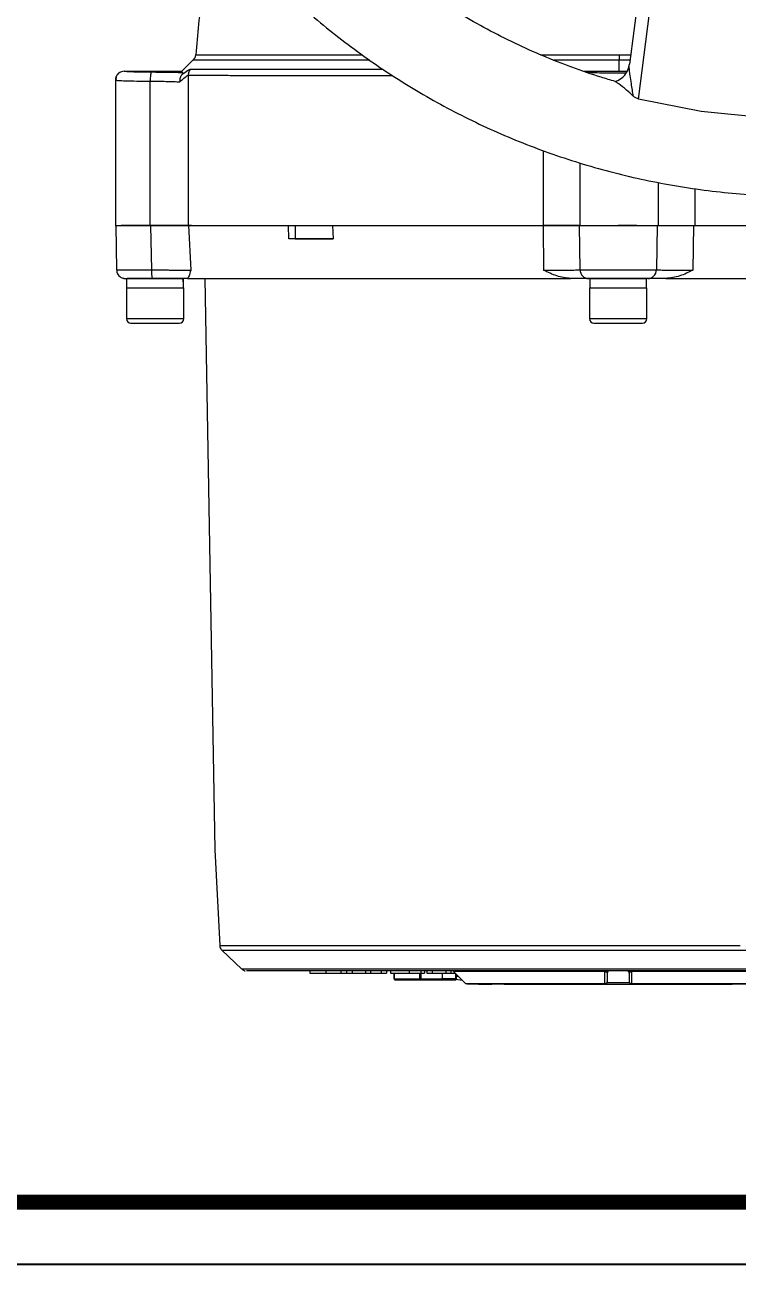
# Model space of a CAD drawing. Header units: millimetres. Extents: x 2126 to 3741, y 477 to 1658.
# Drawn here: x 2356.6 to 2518.3, y 476.8 to 757.9 of the extents above; entities that cross this region are included whole.
import ezdxf

# ---------------------------------------------------------------- set-up
doc = ezdxf.new("R2010")
doc.units = ezdxf.units.MM
doc.layers.add('粗实线', color=7, linetype='Continuous', lineweight=40)

# ---------------------------------------------------------------- blocks, each defined once
blk = doc.blocks.new('图框2')
blk.add_line((22181, 6629.57), (23795.37, 6629.57))
at = {"const_width": 3.38}
blk.add_lwpolyline([(23781.31, 7796.75), (22251.31, 7796.75), (22251.31, 6643.63), (23781.31, 6643.63)], close=True, dxfattribs=at)

msp = doc.modelspace()

# ---------------------------------------------------------------- linework, layer by layer
at = {"color": 7, "linetype": 'Continuous', "lineweight": 25}
for p, q in [((2496.922, 774.479), (2493.622, 748.895)), ((2495.662, 741.026), (2500.064, 774.858)), ((2491.302, 751.057), (2493.901, 751.057)), ((2394.696, 749.842), (2392.181, 747.329)), ((2491.308, 747.328), (2491.303, 749.833)), ((2493.743, 749.833), (2491.303, 749.833)), ((2377.097, 745.33), (2377.097, 712.329)), ((2377.097, 745.328), (2377.28, 745.289)), ((2377.278, 746.161), (2377.232, 745.258)), ((2379.097, 747.329), (2392.181, 747.329)), ((2385, 712.329), (2385, 745.085)), ((2393.626, 746.409), (2393.626, 712.329)), ((2483.199, 747.329), (2491.308, 747.329)), ((2491.308, 747.329), (2493.107, 747.329)), ((2491.308, 747.328), (2493.107, 747.329)), ((2509.915, 738.199), (2495.662, 741.026)), ((2509.917, 738.198), (2509.915, 738.199)), ((2524.371, 736.737), (2509.917, 738.198)), ((2474.182, 712.329), (2474.182, 729.308)), ((2482.393, 726.54), (2482.393, 712.329)), ((2500.254, 712.329), (2500.254, 722.092)), ((2508.429, 720.728), (2508.429, 712.329)), ((2377.206, 712.329), (2377.382, 702.294)), ((2385.026, 712.329), (2385.276, 702.294)), ((2394.377, 712.329), (2393.677, 712.329)), ((2393.677, 712.329), (2394.194, 702.225)), ((2416.459, 709.329), (2416.348, 712.329)), ((2417.883, 712.329), (2417.883, 709.329)), ((2426.343, 712.329), (2426.454, 709.329)), ((2474.069, 712.329), (2474.188, 702.224)), ((2482.271, 712.329), (2482.42, 702.294)), ((2486.847, 712.329), (2487.096, 712.329)), ((2499.923, 712.329), (2499.773, 702.294)), ((2508.125, 712.329), (2508.006, 702.224)), ((2417.883, 709.329), (2416.459, 709.329)), ((2379.656, 700.329), (2379.656, 698.229)), ((2392.421, 700.329), (2390.264, 700.329)), ((2390.436, 700.329), (2392.536, 700.329)), ((2397.356, 700.329), (2399.617, 570.803)), ((2484.656, 700.329), (2484.656, 698.229)), ((2497.536, 698.229), (2497.536, 700.329)), ((2379.596, 698.229), (2379.596, 691.229)), ((2392.596, 691.229), (2392.596, 698.229)), ((2484.596, 698.229), (2484.596, 691.229)), ((2497.596, 698.229), (2497.536, 698.229)), ((2497.596, 691.229), (2497.596, 698.229)), ((2399.617, 570.803), (2400.756, 549.075)), ((2401.221, 548.065), (2405.778, 543.741)), ((2421.217, 543.329), (2421.217, 542.829)), ((2421.217, 542.829), (2424.83, 542.829)), ((2424.83, 543.329), (2424.83, 542.829)), ((2428.238, 543.329), (2428.238, 542.829)), ((2429.483, 543.329), (2429.483, 542.829)), ((2430.761, 543.329), (2430.761, 542.829)), ((2430.761, 542.829), (2433.78, 542.829)), ((2433.78, 543.329), (2433.78, 542.829)), ((2433.78, 542.829), (2434.925, 542.829)), ((2434.925, 543.329), (2434.925, 542.829)), ((2434.925, 542.829), (2437.386, 542.829)), ((2437.386, 543.329), (2437.386, 542.829)), ((2438.528, 543.329), (2438.528, 542.829)), ((2439.489, 543.329), (2439.489, 542.829)), ((2440.246, 542.829), (2440.246, 541.529)), ((2440.28, 542.829), (2440.28, 541.529)), ((2443.673, 543.329), (2443.673, 542.829)), ((2443.673, 542.829), (2446.349, 542.829)), ((2444.233, 542.829), (2447.195, 542.829)), ((2446.062, 542.829), (2446.062, 541.529)), ((2446.315, 542.829), (2446.315, 541.529)), ((2446.349, 543.329), (2446.349, 542.829)), ((2447.195, 543.329), (2447.195, 542.829)), ((2447.721, 543.329), (2447.721, 542.829)), ((2449.009, 542.829), (2449.009, 543.329)), ((2449.009, 542.829), (2452.028, 542.829)), ((2451.248, 541.529), (2451.248, 542.829)), ((2452.028, 543.329), (2452.028, 542.829)), ((2452.028, 542.829), (2453.172, 542.829)), ((2453.172, 543.329), (2453.172, 542.829)), ((2453.172, 542.829), (2454.097, 542.829)), ((2453.743, 543.183), (2456.45, 540.476)), ((2454.172, 542.754), (2454.172, 541.529)), ((2454.426, 541.529), (2454.426, 542.5)), ((2454.429, 541.529), (2454.429, 542.497)), ((2488.066, 540.475), (2488.068, 543.182)), ((2488.567, 542.95), (2488.597, 542.829)), ((2488.597, 542.829), (2488.597, 540.829)), ((2493.597, 542.829), (2493.597, 540.829)), ((2494.125, 543.182), (2494.128, 540.475)), ((2440.446, 541.329), (2443.035, 541.329)), ((2443.035, 541.329), (2446.174, 541.329)), ((2446.174, 541.329), (2451.106, 541.329)), ((2446.315, 541.529), (2451.248, 541.529)), ((2454.289, 541.445), (2455.699, 541.227)), ((2454.426, 541.529), (2454.429, 541.529)), ((2454.429, 542.133), (2454.793, 542.133)), ((2454.429, 542.129), (2454.796, 542.129)), ((2462.252, 540.329), (2462.427, 540.353)), ((2462.398, 540.346), (2462.422, 540.353)), ((2462.434, 540.356), (2462.497, 540.375)), ((2462.537, 540.393), (2462.465, 540.369)), ((2465.248, 540.346), (2465.251, 540.336)), ((2487.135, 540.475), (2488.066, 540.475)), ((2494.128, 540.475), (2494.611, 540.475))]:
    msp.add_line(p, q, dxfattribs=at)
at = {"color": 7, "linetype": 'Continuous', "lineweight": 25, "flags": 128}
for points in [[(2377.382, 702.294), (2377.575, 702.294), (2378.146, 702.294), (2379.069, 702.294), (2380.304, 702.294), (2381.796, 702.294), (2383.478, 702.294), (2385.276, 702.294)], [(2379.656, 700.329), (2379.719, 700.329), (2380.102, 700.329), (2380.812, 700.329), (2381.811, 700.329), (2383.045, 700.329), (2384.446, 700.329), (2385.936, 700.329), (2387.436, 700.329), (2388.862, 700.329), (2390.137, 700.329), (2391.191, 700.329), (2391.967, 700.329), (2392.421, 700.329)], [(2390.264, 700.329), (2389.753, 700.329), (2388.946, 700.329), (2387.908, 700.329), (2386.723, 700.329), (2385.487, 700.329), (2385.464, 700.329)], [(2392.536, 700.329), (2392.36, 700.329), (2391.842, 700.329), (2391.009, 700.329), (2390.096, 700.329)], [(2482.42, 702.294), (2482.784, 702.294), (2483.517, 702.294), (2484.585, 702.294), (2485.943, 702.294), (2487.528, 702.294), (2489.272, 702.294), (2491.097, 702.294), (2492.922, 702.294), (2494.665, 702.294), (2496.251, 702.294), (2497.608, 702.294), (2498.677, 702.294), (2499.409, 702.294), (2499.773, 702.294)], [(2484.656, 700.329), (2484.672, 700.329), (2484.952, 700.329), (2485.568, 700.329), (2486.486, 700.329), (2487.657, 700.329), (2489.015, 700.329), (2490.487, 700.329), (2491.993, 700.329), (2493.45, 700.329), (2494.777, 700.329), (2495.904, 700.329), (2496.768, 700.329), (2497.321, 700.329), (2497.534, 700.329), (2497.536, 700.329)], [(2379.656, 698.229), (2379.607, 698.229), (2379.695, 698.229), (2380.128, 698.229), (2380.883, 698.229), (2381.918, 698.229), (2383.179, 698.229), (2384.597, 698.229), (2386.096, 698.229)], [(2379.656, 698.229), (2379.685, 698.229), (2380.002, 698.229), (2380.652, 698.229), (2381.6, 698.229), (2382.793, 698.229), (2384.167, 698.229), (2385.647, 698.229), (2387.151, 698.229), (2388.598, 698.229), (2389.908, 698.229), (2391.009, 698.229), (2391.842, 698.229), (2392.36, 698.229), (2392.536, 698.229)], [(2386.096, 698.229), (2387.595, 698.229), (2389.014, 698.229), (2390.275, 698.229), (2391.31, 698.229), (2392.065, 698.229), (2392.498, 698.229), (2392.585, 698.229), (2392.536, 698.229)], [(2484.656, 698.229), (2484.64, 698.229), (2484.64, 698.229), (2484.988, 698.229), (2485.666, 698.229), (2486.636, 698.229), (2487.846, 698.229), (2489.232, 698.229), (2490.718, 698.229), (2492.225, 698.229), (2493.671, 698.229), (2494.978, 698.229), (2496.076, 698.229), (2496.905, 698.229), (2497.421, 698.229), (2497.596, 698.229), (2497.596, 698.229)], [(2484.76, 698.229), (2484.872, 698.229), (2485.425, 698.229), (2486.289, 698.229), (2487.415, 698.229), (2488.743, 698.229), (2490.2, 698.229), (2491.705, 698.229), (2493.178, 698.229), (2494.536, 698.229), (2495.706, 698.229), (2496.625, 698.229), (2496.888, 698.229)], [(2379.596, 691.229), (2379.695, 691.229), (2380.128, 691.229), (2380.883, 691.229), (2381.918, 691.229), (2383.179, 691.229), (2384.597, 691.229), (2386.096, 691.229)], [(2386.096, 691.229), (2387.595, 691.229), (2389.014, 691.229), (2390.275, 691.229), (2391.31, 691.229), (2392.065, 691.229), (2392.498, 691.229), (2392.596, 691.229)], [(2484.596, 691.229), (2484.64, 691.229), (2484.988, 691.229), (2485.666, 691.229), (2486.636, 691.229), (2487.846, 691.229), (2489.232, 691.229), (2490.718, 691.229), (2492.225, 691.229), (2493.671, 691.229), (2494.978, 691.229), (2496.076, 691.229), (2496.905, 691.229), (2497.421, 691.229), (2497.596, 691.229)], [(2400.756, 549.075), (2400.765, 549.075), (2401.017, 549.075), (2401.618, 549.075), (2402.567, 549.075), (2403.859, 549.074), (2405.489, 549.074), (2407.451, 549.074), (2409.738, 549.074), (2412.34, 549.074), (2415.248, 549.074), (2418.449, 549.074), (2421.933, 549.074), (2425.684, 549.074), (2429.689, 549.074), (2433.933, 549.074), (2438.398, 549.074), (2443.067, 549.074), (2447.923, 549.074), (2452.946, 549.074), (2458.117, 549.074), (2463.416, 549.074), (2468.822, 549.074), (2474.315, 549.074), (2479.872, 549.074), (2485.474, 549.074), (2491.097, 549.074), (2496.72, 549.074), (2502.321, 549.074), (2507.879, 549.074), (2513.372, 549.074), (2518.778, 549.074)], [(2401.221, 548.065), (2401.233, 548.065), (2401.505, 548.065), (2402.139, 548.065), (2403.13, 548.065), (2404.475, 548.065), (2406.169, 548.065), (2408.205, 548.065), (2410.575, 548.065), (2413.269, 548.065), (2416.276, 548.065), (2419.584, 548.065), (2423.18, 548.065), (2427.05, 548.065), (2431.177, 548.065), (2435.546, 548.065), (2440.138, 548.065), (2444.935, 548.065), (2449.919, 548.065), (2455.067, 548.065), (2460.361, 548.065), (2465.779, 548.065), (2471.299, 548.065), (2476.898, 548.065), (2482.555, 548.065), (2488.246, 548.065), (2493.948, 548.065), (2499.639, 548.065), (2505.295, 548.065), (2510.895, 548.065), (2516.414, 548.065), (2521.832, 548.065)], [(2523.483, 543.741), (2518.297, 543.741), (2512.995, 543.741), (2507.602, 543.741), (2502.139, 543.741), (2496.63, 543.741), (2491.097, 543.741), (2485.564, 543.741), (2480.055, 543.741), (2474.592, 543.741), (2469.198, 543.741), (2463.897, 543.741), (2458.71, 543.741), (2453.66, 543.741), (2448.767, 543.741), (2444.052, 543.741), (2439.536, 543.741), (2435.236, 543.741), (2431.172, 543.741), (2427.36, 543.741), (2423.816, 543.741), (2420.555, 543.741), (2417.592, 543.741), (2414.937, 543.741), (2412.604, 543.741), (2410.601, 543.741), (2408.936, 543.741), (2407.618, 543.741), (2406.651, 543.741), (2406.039, 543.741), (2405.785, 543.741), (2405.778, 543.741)], [(2488.068, 543.182), (2484.304, 543.182), (2480.611, 543.182), (2477.026, 543.182), (2473.586, 543.182), (2470.327, 543.182), (2467.283, 543.182), (2464.484, 543.183), (2461.961, 543.183), (2459.739, 543.183), (2457.84, 543.183), (2456.286, 543.183), (2455.09, 543.183), (2454.267, 543.183), (2453.825, 543.183), (2453.743, 543.183)], [(2528.45, 543.183), (2528.369, 543.183), (2527.926, 543.183), (2527.103, 543.183), (2525.908, 543.183), (2524.353, 543.183), (2522.455, 543.183), (2520.233, 543.183), (2517.709, 543.183), (2514.911, 543.182), (2511.867, 543.182), (2508.608, 543.182), (2505.168, 543.182), (2501.583, 543.182), (2497.889, 543.182), (2494.125, 543.182)], [(2440.305, 541.529), (2440.282, 541.529), (2440.265, 541.529), (2440.253, 541.529), (2440.247, 541.529), (2440.246, 541.529)], [(2440.246, 541.529), (2440.247, 541.529), (2440.252, 541.529), (2440.264, 541.529), (2440.28, 541.529)], [(2440.28, 541.529), (2440.876, 541.529), (2441.511, 541.529), (2442.184, 541.529), (2442.894, 541.529), (2443.638, 541.529), (2444.415, 541.529), (2445.224, 541.529), (2446.062, 541.529)], [(2446.062, 541.529), (2446.064, 541.49), (2446.07, 541.453), (2446.08, 541.418), (2446.094, 541.388), (2446.111, 541.363), (2446.131, 541.345), (2446.152, 541.333), (2446.174, 541.329)], [(2446.062, 541.529), (2446.092, 541.529), (2446.124, 541.529), (2446.158, 541.529), (2446.193, 541.529), (2446.227, 541.529), (2446.259, 541.529), (2446.289, 541.529), (2446.315, 541.529)], [(2454.172, 541.529), (2453.785, 541.529), (2453.39, 541.529), (2452.995, 541.529), (2452.606, 541.529), (2452.23, 541.529), (2451.875, 541.529), (2451.545, 541.529), (2451.248, 541.529)], [(2454.172, 541.529), (2454.198, 541.529), (2454.224, 541.529), (2454.251, 541.529), (2454.277, 541.529), (2454.302, 541.529), (2454.325, 541.529), (2454.347, 541.529), (2454.367, 541.529)], [(2454.367, 541.529), (2454.38, 541.529), (2454.391, 541.529), (2454.401, 541.529), (2454.409, 541.529), (2454.416, 541.529), (2454.421, 541.529), (2454.424, 541.529), (2454.426, 541.529)], [(2456.45, 540.476), (2456.533, 540.476), (2456.95, 540.476), (2457.716, 540.475), (2458.821, 540.475), (2460.256, 540.475), (2462.005, 540.475), (2464.051, 540.475), (2466.372, 540.475), (2468.945, 540.475), (2471.745, 540.475), (2474.741, 540.475), (2477.905, 540.475), (2481.202, 540.475), (2484.601, 540.475), (2487.135, 540.475)], [(2493.644, 540.618), (2491.097, 540.618), (2488.549, 540.618)], [(2494.611, 540.475), (2497.593, 540.475), (2500.991, 540.475), (2504.289, 540.475), (2507.452, 540.475), (2510.449, 540.475), (2513.248, 540.475), (2515.822, 540.475), (2518.143, 540.475), (2520.189, 540.475), (2521.938, 540.475), (2523.372, 540.475), (2524.478, 540.475), (2525.243, 540.476), (2525.661, 540.476), (2525.743, 540.476)]]:
    msp.add_lwpolyline(points, dxfattribs=at)
at = {"color": 7, "linetype": 'Continuous', "lineweight": 25}
for centre, radius, start, end in [((3155.356, 751.116), 664.054, 180.005021, 180.110676), ((2488.986, 749.442), 4.668, 287.58427, 353.2716), ((2390.605, 701.813), 5.35, 174.84154, 196.10398), ((2484.415, 702.324), 1.995, 180.86979, 269.87519), ((2497.778, 702.324), 1.995, 270.12481, 359.13021), ((2380.596, 691.229), 1, 180, 270), ((2391.596, 691.229), 1, 270, 360), ((2485.596, 691.229), 1, 180, 270), ((2496.596, 691.229), 1, 270, 360), ((2489.097, 542.829), 0.5, 90, 180.00004), ((2493.097, 542.829), 0.5, 359.99997, 90), ((2440.465, 541.514), 0.185, 175.15004, 264.14429), ((2446.138, 541.504), 0.179, 281.42145, 8.04956), ((2451.071, 541.504), 0.179, 281.42145, 8.04956), ((2454.399, 541.483), 0.232, 168.43864, 221.54119), ((2454.226, 541.529), 0.2, 270.01246, 0.01247), ((2454.229, 541.529), 0.2, 270, 360), ((2488.342, 540.457), 0.277, 176.22785, 207.62362), ((2488.097, 540.829), 0.5, 270, 360), ((2494.097, 540.829), 0.5, 180, 270), ((2493.852, 540.457), 0.277, 332.37638, 3.77215)]:
    msp.add_arc(centre, radius, start, end, dxfattribs=at)
for centre, major_axis, ratio, start_param, end_param in [((2491.104, 747.21), (98.975, -0.007), 0.0349473, 3.1091985, 3.2162788), ((2491.097, 747.329), (98.916, 0), 0.0000054, 4.6323855, 4.7145267), ((2386.096, 698.229), (0, -11.154), 0.5773521, 1.5707963, 1.760193), ((2386.096, 700.329), (0, -11.154), 0.5773521, 1.4765232, 1.5707963)]:
    msp.add_ellipse(centre, major_axis=major_axis, ratio=ratio, start_param=start_param, end_param=end_param, dxfattribs=at)
for points, knots in [([(2362.131, 889.762), (2362.156, 887.202), (2362.191, 883.621), (2362.47, 878.352), (2362.805, 873.888), (2363.371, 868.571), (2364.144, 863.002), (2365.154, 857.189), (2366.41, 851.218), (2367.921, 845.142), (2369.691, 839.004), (2371.726, 832.839), (2374.025, 826.675), (2376.59, 820.538), (2379.421, 814.45), (2382.515, 808.431), (2385.869, 802.498), (2389.481, 796.669), (2393.347, 790.959), (2397.461, 785.383), (2401.818, 779.956), (2406.412, 774.69), (2411.237, 769.599), (2416.285, 764.694), (2421.548, 759.987), (2427.018, 755.49), (2432.686, 751.211), (2438.543, 747.163), (2444.58, 743.353), (2450.785, 739.791), (2457.15, 736.486), (2463.663, 733.445), (2470.312, 730.676), (2477.086, 728.186), (2483.974, 725.98), (2490.963, 724.066), (2498.04, 722.447), (2505.194, 721.129), (2512.411, 720.116), (2519.678, 719.412), (2526.982, 719.019), (2534.31, 718.94), (2541.648, 719.177), (2548.983, 719.731), (2556.301, 720.604), (2563.588, 721.794), (2570.83, 723.302), (2578.015, 725.127), (2585.128, 727.267), (2592.155, 729.721), (2599.084, 732.486), (2605.9, 735.559), (2612.591, 738.936), (2619.143, 742.614), (2625.543, 746.587), (2631.778, 750.852), (2637.836, 755.403), (2643.704, 760.235), (2649.371, 765.342), (2654.823, 770.719), (2659.871, 776.166), (2664.523, 781.639), (2668.793, 787.097), (2672.835, 792.722), (2676.643, 798.504), (2680.212, 804.431), (2683.534, 810.494), (2686.604, 816.679), (2689.417, 822.976), (2691.969, 829.37), (2694.255, 835.845), (2696.272, 842.383), (2698.014, 848.957), (2699.479, 855.53), (2700.661, 862.024), (2701.558, 868.314), (2702.141, 873.837), (2702.509, 878.72), (2702.748, 883.544), (2702.866, 889.519), (2702.755, 895.035), (2702.483, 900.305), (2702.146, 904.769), (2701.581, 910.085), (2700.808, 915.654), (2699.798, 921.468), (2698.541, 927.439), (2697.031, 933.515), (2695.26, 939.653), (2693.226, 945.818), (2690.926, 951.982), (2688.361, 958.118), (2685.531, 964.207), (2682.437, 970.226), (2679.082, 976.159), (2675.47, 981.988), (2671.605, 987.698), (2667.491, 993.273), (2663.133, 998.701), (2658.539, 1003.966), (2653.715, 1009.058), (2648.667, 1013.962), (2643.404, 1018.669), (2637.934, 1023.167), (2632.266, 1027.445), (2626.409, 1031.494), (2620.372, 1035.304), (2614.166, 1038.865), (2607.801, 1042.17), (2601.289, 1045.213), (2594.638, 1047.975), (2588.356, 1050.312), (2584.251, 1051.59), (2582.442, 1052.154)], [0, 0, 0, 0, 0.01020738, 0.01427401, 0.02103699, 0.02805607, 0.03558666, 0.0434511, 0.05157826, 0.05991132, 0.06840986, 0.07704394, 0.08579098, 0.09463359, 0.10355821, 0.11255405, 0.12161242, 0.13072624, 0.1398897, 0.14909794, 0.15834689, 0.16763314, 0.17695375, 0.18630622, 0.19568842, 0.20509849, 0.21453484, 0.22399606, 0.23348097, 0.24298851, 0.25251779, 0.26206801, 0.27163852, 0.28122873, 0.29083816, 0.30046642, 0.31011319, 0.31977821, 0.32946132, 0.33916239, 0.34888138, 0.35861831, 0.36837328, 0.37814642, 0.38793798, 0.39774825, 0.40757761, 0.41742653, 0.42729557, 0.4371854, 0.4470968, 0.45703069, 0.46698816, 0.47697044, 0.48697902, 0.49701559, 0.50708218, 0.51718117, 0.52731537, 0.53748817, 0.54770366, 0.5569145, 0.56612256, 0.57532659, 0.5845258, 0.59371913, 0.60290519, 0.61208206, 0.62124705, 0.63039624, 0.63952364, 0.64861966, 0.65766788, 0.66663751, 0.67546331, 0.68397889, 0.69196332, 0.69760555, 0.70350123, 0.71121989, 0.72142727, 0.72549391, 0.73225688, 0.73927596, 0.74680655, 0.754671, 0.76279816, 0.77113122, 0.77962976, 0.78826384, 0.79701087, 0.80585349, 0.81477811, 0.82377394, 0.83283231, 0.84194614, 0.85110959, 0.86031783, 0.86956679, 0.87885303, 0.88817364, 0.89752611, 0.90690831, 0.91631839, 0.92575473, 0.93521596, 0.94470086, 0.95420841, 0.96373768, 0.97328791, 0.98285841, 0.99244862, 1, 1, 1, 1]), ([(2490.403, 745.032), (2489.341, 745.333), (2486.037, 746.269), (2480.585, 748.176), (2474.058, 750.734), (2467.646, 753.619), (2461.358, 756.804), (2455.21, 760.292), (2449.214, 764.077), (2443.385, 768.153), (2437.736, 772.516), (2432.28, 777.16), (2427.031, 782.079), (2422.174, 787.088), (2417.703, 792.143), (2413.604, 797.201), (2409.731, 802.43), (2406.089, 807.817), (2402.686, 813.353), (2399.527, 819.026), (2396.62, 824.823), (2393.97, 830.731), (2391.581, 836.734), (2389.458, 842.817), (2387.606, 848.956), (2386.028, 855.123), (2384.729, 861.268), (2383.717, 867.276), (2383.006, 872.843), (2382.56, 877.689), (2382.283, 882.159), (2382.145, 886.064), (2382.135, 888.663), (2382.131, 889.711)], [0, 0, 0, 0, 0.0170783, 0.0531439, 0.089298, 0.1255445, 0.1618882, 0.1983346, 0.2348901, 0.2715626, 0.3083611, 0.3452967, 0.3823824, 0.4196345, 0.4532144, 0.4867833, 0.5203362, 0.5538698, 0.5873798, 0.6208602, 0.654303, 0.6876965, 0.7210233, 0.7542563, 0.7873511, 0.8202281, 0.8527303, 0.8844984, 0.9144909, 0.939551, 0.9597807, 0.9837802, 1, 1, 1, 1]), ([(2399.176, 783.323), (2398.651, 779.64), (2397.446, 771.205), (2396.174, 760.447), (2395.524, 753.365), (2395.313, 751.065)], [0, 0, 0, 0, 0.3434207, 0.7867461, 1, 1, 1, 1]), ([(2395.273, 751.068), (2395.23, 750.837), (2395.144, 750.375), (2394.841, 750.016), (2394.69, 749.836)], [0, 0, 0, 0, 0.5000711, 1, 1, 1, 1]), ([(2395.284, 751.068), (2395.28, 751.068), (2395.166, 751.067), (2395.567, 751.067), (2396.498, 751.066), (2398.044, 751.065), (2400.026, 751.065), (2402.385, 751.064), (2405.135, 751.064), (2408.239, 751.063), (2411.651, 751.062), (2414.447, 751.062), (2416.464, 751.061), (2417.652, 751.061), (2418.836, 751.061), (2420.015, 751.061), (2421.186, 751.061), (2422.346, 751.06), (2425.43, 751.06), (2428.867, 751.06), (2432.264, 751.06), (2432.993, 751.06)], [0, 0, 0, 0, 0.0029077, 0.0949925, 0.1832887, 0.2677958, 0.3485137, 0.4254418, 0.4985799, 0.5759913, 0.6486482, 0.7165502, 0.7383478, 0.7596059, 0.7803246, 0.8005039, 0.8201437, 0.839244, 0.8578049, 0.9695111, 1, 1, 1, 1]), ([(2473.478, 751.058), (2476.427, 751.058), (2482.329, 751.057), (2488.309, 751.057), (2491.302, 751.057)], [0, 0, 0, 0, 0.4994879, 1, 1, 1, 1]), ([(2392.132, 746.519), (2392.613, 746.898), (2393.547, 747.634), (2393.989, 747.762), (2394.203, 747.824)], [0, 0, 0, 0, 0.5146876, 1, 1, 1, 1]), ([(2394.203, 747.824), (2394.118, 747.727), (2393.946, 747.532), (2393.765, 747.179), (2393.647, 746.801), (2393.633, 746.539), (2393.626, 746.409)], [0, 0, 0, 0, 0.2475722, 0.5, 0.7524278, 1, 1, 1, 1]), ([(2394.203, 747.824), (2394.759, 747.823), (2395.852, 747.821), (2398.295, 747.817), (2401.197, 747.814), (2404.532, 747.811), (2408.207, 747.809), (2412.76, 747.806), (2418.274, 747.803), (2424.787, 747.8), (2431.224, 747.797), (2435.646, 747.795), (2437.716, 747.795)], [0, 0, 0, 0, 0.10355805, 0.20350992, 0.29985507, 0.39259296, 0.48172312, 0.56724505, 0.68873355, 0.80210636, 0.90736147, 1, 1, 1, 1]), ([(2434.765, 749.835), (2433.197, 749.835), (2429.061, 749.835), (2423, 749.836), (2416.604, 749.836), (2410.947, 749.837), (2406.056, 749.838), (2401.983, 749.839), (2398.776, 749.839), (2396.427, 749.84), (2395.099, 749.841), (2394.55, 749.842), (2394.704, 749.842), (2394.708, 749.842)], [0, 0, 0, 0, 0.06336263, 0.16710914, 0.27085565, 0.37460215, 0.47834866, 0.58209517, 0.68584167, 0.78958818, 0.89333469, 0.99708119, 1, 1, 1, 1]), ([(2491.303, 749.833), (2488.145, 749.833), (2483.178, 749.833), (2478.282, 749.833), (2476.5, 749.833)], [0, 0, 0, 0, 0.6359822, 1, 1, 1, 1]), ([(2494.512, 741.711), (2494.441, 742.155), (2494.289, 743.119), (2494.049, 744.681), (2493.842, 745.996), (2493.712, 746.975), (2493.648, 747.539), (2493.605, 748.066), (2493.585, 748.541), (2493.611, 748.787), (2493.622, 748.895)], [0, 0, 0, 0, 0.1610959, 0.3500594, 0.5867226, 0.6799971, 0.7629362, 0.835774, 0.9281692, 1, 1, 1, 1]), ([(2379.097, 747.329), (2378.881, 747.309), (2378.528, 747.277), (2378.064, 747.059), (2377.705, 746.79), (2377.42, 746.445), (2377.164, 745.964), (2377.124, 745.578), (2377.097, 745.328)], [0, 0, 0, 0, 0.2060336, 0.3367467, 0.4847907, 0.6326865, 0.7619928, 1, 1, 1, 1]), ([(2377.272, 746.057), (2377.236, 745.969), (2377.132, 745.718), (2377.188, 745.465), (2377.225, 745.3)], [0, 0, 0, 0, 0.34953147, 1, 1, 1, 1]), ([(2377.28, 745.289), (2377.305, 745.282), (2377.378, 745.261), (2377.999, 745.218), (2379.356, 745.159), (2381.847, 745.106), (2383.971, 745.092), (2385, 745.085)], [0, 0, 0, 0, 0.0675681, 0.1998133, 0.4374294, 0.7275623, 1, 1, 1, 1]), ([(2385.244, 747.084), (2384.41, 747.091), (2382.743, 747.105), (2380.73, 747.163), (2379.348, 747.24), (2379.181, 747.3), (2379.097, 747.329)], [0, 0, 0, 0, 0.2501088, 0.5000493, 0.7500207, 1, 1, 1, 1]), ([(2385.244, 747.084), (2385.214, 747.049), (2385.151, 746.976), (2385.07, 746.508), (2385.013, 745.843), (2385.004, 745.332), (2385, 745.085)], [0, 0, 0, 0, 0.2409388, 0.5005407, 0.7598409, 1, 1, 1, 1]), ([(2385, 745.085), (2385.616, 745.081), (2386.875, 745.071), (2388.669, 745.037), (2390.364, 744.989), (2391.267, 744.946), (2391.727, 744.923)], [0, 0, 0, 0, 0.2356127, 0.4808109, 0.7356041, 1, 1, 1, 1]), ([(2392.405, 746.959), (2391.924, 746.975), (2390.963, 747.007), (2389.223, 747.043), (2387.315, 747.072), (2385.933, 747.08), (2385.244, 747.084)], [0, 0, 0, 0, 0.2423696, 0.4853152, 0.7431963, 1, 1, 1, 1]), ([(2392.132, 746.519), (2392.057, 746.421), (2391.902, 746.218), (2391.761, 745.827), (2391.689, 745.388), (2391.714, 745.079), (2391.727, 744.923)], [0, 0, 0, 0, 0.2386671, 0.4926942, 0.7442037, 1, 1, 1, 1]), ([(2391.727, 744.923), (2392.156, 745.34), (2393.004, 746.166), (2393.42, 746.329), (2393.626, 746.409)], [0, 0, 0, 0, 0.5050283, 1, 1, 1, 1]), ([(2392.405, 746.959), (2392.414, 746.938), (2392.428, 746.907), (2392.321, 746.744), (2392.215, 746.613), (2392.145, 746.534), (2392.132, 746.519)], [0, 0, 0, 0, 0.5019977, 0.7519527, 0.9535485, 1, 1, 1, 1]), ([(2393.626, 746.409), (2394.232, 746.408), (2395.432, 746.405), (2398.198, 746.402), (2401.564, 746.399), (2405.951, 746.395), (2411.491, 746.392), (2418.289, 746.388), (2425.674, 746.385), (2432.854, 746.383), (2437.771, 746.381), (2439.875, 746.381)], [0, 0, 0, 0, 0.1074926, 0.2126392, 0.3154396, 0.4158938, 0.5461536, 0.6722446, 0.7941664, 0.9119185, 1, 1, 1, 1]), ([(2484.377, 747.082), (2484.294, 747.1), (2484.135, 747.135), (2483.788, 747.168), (2483.624, 747.184)], [0, 0, 0, 0, 0.5255504, 1, 1, 1, 1]), ([(2492.819, 746.875), (2492.267, 746.872), (2490.873, 746.863), (2488.513, 746.883), (2486.422, 746.931), (2484.915, 747.001), (2484.567, 747.054), (2484.377, 747.082)], [0, 0, 0, 0, 0.1446681, 0.3655212, 0.6066409, 0.7853277, 1, 1, 1, 1]), ([(2494.512, 741.711), (2494.002, 742.175), (2492.846, 743.226), (2491.489, 744.277), (2490.659, 744.837), (2490.416, 744.98), (2490.393, 744.993), (2490.396, 744.992), (2490.396, 744.992)], [0, 0, 0, 0, 0.296932, 0.6736495, 0.8400755, 0.9606673, 0.9947876, 1, 1, 1, 1]), ([(2495.662, 741.026), (2495.506, 741.079), (2495.127, 741.208), (2494.766, 741.482), (2494.564, 741.664), (2494.512, 741.711)], [0, 0, 0, 0, 0.3410071, 0.8286347, 1, 1, 1, 1]), ([(2377.1, 712.329), (2377.099, 712.329), (2376.905, 712.329), (2377.589, 712.329), (2379.192, 712.329), (2381.818, 712.329), (2383.939, 712.329), (2385, 712.329)], [0, 0, 0, 0, 0.00146, 0.251095, 0.50073, 0.750365, 1, 1, 1, 1]), ([(2382.096, 712.329), (2382.053, 712.329), (2380.987, 712.329), (2379.546, 712.329), (2378.721, 712.329), (2378.404, 712.329)], [0, 0, 0, 0, 0.0255431, 0.6246336, 1, 1, 1, 1]), ([(2385.026, 712.329), (2386.072, 712.329), (2388.16, 712.329), (2390.809, 712.329), (2392.83, 712.329), (2393.395, 712.329), (2393.677, 712.329)], [0, 0, 0, 0, 0.25006523, 0.49944561, 0.74938637, 1, 1, 1, 1]), ([(2390.096, 712.329), (2390.211, 712.329), (2390.474, 712.329), (2390.113, 712.329), (2389.184, 712.329), (2387.765, 712.329), (2386.653, 712.329), (2386.097, 712.329)], [0, 0, 0, 0, 0.1621502, 0.3716126, 0.5810751, 0.7905375, 1, 1, 1, 1]), ([(2474.069, 712.329), (2475.101, 712.329), (2477.163, 712.329), (2479.707, 712.329), (2481.589, 712.329), (2482.043, 712.329), (2482.271, 712.329)], [0, 0, 0, 0, 0.2500466, 0.4994486, 0.7493959, 1, 1, 1, 1]), ([(2486.925, 712.329), (2487.325, 712.329), (2488.629, 712.329), (2491.361, 712.329), (2494.592, 712.329), (2497.411, 712.329), (2499.516, 712.329), (2500.008, 712.329), (2500.254, 712.329)], [0, 0, 0, 0, 0.08145643, 0.26516514, 0.44887386, 0.63258257, 0.81629129, 1, 1, 1, 1]), ([(2495.096, 712.329), (2495.211, 712.329), (2495.474, 712.329), (2495.113, 712.329), (2494.184, 712.329), (2492.765, 712.329), (2491.653, 712.329), (2491.097, 712.329)], [0, 0, 0, 0, 0.1621533, 0.371615, 0.5810766, 0.7905383, 1, 1, 1, 1]), ([(2499.923, 712.329), (2500.149, 712.329), (2500.601, 712.329), (2502.48, 712.329), (2505.025, 712.329), (2507.091, 712.329), (2508.125, 712.329)], [0, 0, 0, 0, 0.2500652, 0.4994456, 0.7493864, 1, 1, 1, 1]), ([(2508.429, 712.329), (2511.723, 712.329), (2518.312, 712.329), (2527.864, 712.329), (2537.046, 712.329), (2545.755, 712.329), (2553.868, 712.329), (2560.605, 712.329), (2564.284, 712.329), (2565.758, 712.329)], [0, 0, 0, 0, 0.149957, 0.2999139, 0.4498709, 0.5998278, 0.7497848, 0.8997417, 1, 1, 1, 1]), ([(2417.883, 709.329), (2419.452, 709.329), (2422.16, 709.329), (2425.183, 709.329), (2426.454, 709.329)], [0, 0, 0, 0, 0.57963713, 1, 1, 1, 1]), ([(2377.41, 702.301), (2377.403, 702.225), (2377.375, 701.92), (2377.561, 701.442), (2377.881, 700.972), (2378.243, 700.666), (2378.588, 700.482), (2378.885, 700.385), (2379.113, 700.344), (2379.263, 700.332), (2379.339, 700.33), (2379.368, 700.329), (2379.374, 700.329), (2379.376, 700.329), (2379.378, 700.329), (2379.379, 700.329), (2379.381, 700.329), (2379.392, 700.329), (2379.46, 700.329), (2379.71, 700.329), (2379.79, 700.329)], [0, 0, 0, 0, 0.0427535, 0.1716137, 0.274933, 0.3619927, 0.4349672, 0.4936953, 0.5372005, 0.5648057, 0.5779833, 0.5802423, 0.5811791, 0.5818638, 0.5828222, 0.5846676, 0.5898798, 0.6180464, 0.8773136, 1, 1, 1, 1]), ([(2385.465, 700.329), (2384.646, 700.329), (2383.008, 700.329), (2381.074, 700.329), (2379.956, 700.329), (2379.804, 700.329), (2379.79, 700.329)], [0, 0, 0, 0, 0.32304392, 0.64608785, 0.96913177, 1, 1, 1, 1]), ([(2385.276, 702.294), (2385.917, 702.288), (2387.141, 702.277), (2388.62, 702.265), (2389.709, 702.255), (2390.475, 702.247), (2391.763, 702.236), (2393.342, 702.227), (2393.914, 702.225), (2394.194, 702.225)], [0, 0, 0, 0, 0.1490589, 0.284486, 0.365253, 0.4374072, 0.5004523, 0.7554674, 1, 1, 1, 1]), ([(2393.423, 700.329), (2392.889, 700.329), (2391.825, 700.329), (2389.868, 700.329), (2387.739, 700.329), (2386.224, 700.329), (2385.465, 700.329)], [0, 0, 0, 0, 0.250755, 0.4999887, 0.7492331, 1, 1, 1, 1]), ([(2394.194, 702.225), (2394.057, 701.737), (2393.784, 700.767), (2393.543, 700.475), (2393.423, 700.329)], [0, 0, 0, 0, 0.5024427, 1, 1, 1, 1]), ([(2474.188, 702.224), (2475.222, 702.225), (2476.615, 702.226), (2478.149, 702.231), (2479.03, 702.235), (2479.868, 702.241), (2480.694, 702.251), (2481.477, 702.263), (2482.139, 702.277), (2482.324, 702.288), (2482.42, 702.294)], [0, 0, 0, 0, 0.24428957, 0.32903605, 0.41448985, 0.50012501, 0.59799237, 0.71577027, 0.85107242, 1, 1, 1, 1]), ([(2480.307, 700.329), (2479.239, 700.474), (2477.093, 700.767), (2475.159, 701.737), (2474.188, 702.224)], [0, 0, 0, 0, 0.4975573, 1, 1, 1, 1]), ([(2484.411, 700.329), (2484.296, 700.329), (2484.068, 700.329), (2483.181, 700.329), (2481.962, 700.329), (2480.86, 700.329), (2480.307, 700.329)], [0, 0, 0, 0, 0.2507669, 0.5000113, 0.749245, 1, 1, 1, 1]), ([(2501.886, 700.329), (2501.334, 700.329), (2500.232, 700.329), (2499.013, 700.329), (2498.126, 700.329), (2497.897, 700.329), (2497.783, 700.329)], [0, 0, 0, 0, 0.250755, 0.4999887, 0.7492331, 1, 1, 1, 1]), ([(2499.773, 702.294), (2499.87, 702.288), (2500.054, 702.277), (2500.656, 702.265), (2501.272, 702.254), (2501.814, 702.247), (2502.909, 702.235), (2504.867, 702.226), (2506.974, 702.225), (2508.006, 702.224)], [0, 0, 0, 0, 0.1490589, 0.284486, 0.365253, 0.4374072, 0.5004523, 0.7554674, 1, 1, 1, 1]), ([(2508.006, 702.224), (2507.034, 701.737), (2505.101, 700.767), (2502.954, 700.474), (2501.886, 700.329)], [0, 0, 0, 0, 0.50244267, 1, 1, 1, 1]), ([(2380.596, 690.229), (2380.67, 690.229), (2380.783, 690.229), (2381.469, 690.229), (2382.179, 690.229), (2383.06, 690.229), (2384.34, 690.229), (2385.405, 690.229), (2386.096, 690.229)], [0, 0, 0, 0, 0.2394568, 0.3683607, 0.5, 0.6316393, 0.7605432, 1, 1, 1, 1]), ([(2386.096, 690.229), (2386.788, 690.229), (2387.853, 690.229), (2389.133, 690.229), (2390.014, 690.229), (2390.724, 690.229), (2391.41, 690.229), (2391.523, 690.229), (2391.596, 690.229)], [0, 0, 0, 0, 0.2394568, 0.3683607, 0.5, 0.6316393, 0.7605432, 1, 1, 1, 1]), ([(2485.596, 690.229), (2485.67, 690.229), (2485.783, 690.229), (2486.469, 690.229), (2487.179, 690.229), (2488.06, 690.229), (2489.34, 690.229), (2491.096, 690.229), (2492.853, 690.229), (2494.133, 690.229), (2495.014, 690.229), (2495.724, 690.229), (2496.41, 690.229), (2496.523, 690.229), (2496.596, 690.229)], [0, 0, 0, 0, 0.1197284, 0.1841803, 0.25, 0.3158197, 0.3802716, 0.5, 0.6197284, 0.6841803, 0.75, 0.8158197, 0.8802716, 1, 1, 1, 1]), ([(2400.781, 549.071), (2400.779, 548.989), (2400.776, 548.744), (2400.945, 548.397), (2401.131, 548.131), (2401.258, 548.037), (2401.278, 548.022)], [0, 0, 0, 0, 0.20194111, 0.60715045, 0.93704978, 1, 1, 1, 1]), ([(2405.906, 543.644), (2405.948, 543.61), (2406.061, 543.516), (2406.267, 543.428), (2406.43, 543.372), (2406.507, 543.361), (2406.51, 543.36)], [0, 0, 0, 0, 0.2393477, 0.6547521, 0.9846919, 1, 1, 1, 1]), ([(2491.097, 543.329), (2488.134, 543.329), (2482.209, 543.329), (2473.419, 543.329), (2464.827, 543.329), (2456.526, 543.329), (2448.609, 543.329), (2441.164, 543.329), (2434.273, 543.329), (2428.014, 543.329), (2422.456, 543.329), (2417.66, 543.329), (2413.682, 543.329), (2410.558, 543.329), (2408.348, 543.329), (2406.99, 543.329), (2406.875, 543.329), (2406.817, 543.329)], [0, 0, 0, 0, 0.066684, 0.133368, 0.200052, 0.266736, 0.33342, 0.400104, 0.466788, 0.533472, 0.600156, 0.66684, 0.7335241, 0.8002081, 0.8668921, 0.9335761, 1, 1, 1, 1]), ([(2424.83, 542.829), (2425.233, 542.829), (2426.04, 542.829), (2427.03, 542.829), (2427.682, 542.829), (2428.031, 542.829), (2428.176, 542.829), (2428.232, 542.829), (2428.236, 542.829), (2428.238, 542.829)], [0, 0, 0, 0, 0.2503213, 0.4998014, 0.6247836, 0.7496745, 0.8746984, 0.9373467, 1, 1, 1, 1]), ([(2428.067, 542.829), (2428.227, 542.829), (2428.468, 542.829), (2428.972, 542.829), (2429.313, 542.829), (2429.483, 542.829)], [0, 0, 0, 0, 0.5005372, 0.7503463, 1, 1, 1, 1]), ([(2429.483, 542.829), (2429.569, 542.829), (2429.741, 542.829), (2430.042, 542.829), (2430.434, 542.829), (2430.63, 542.829), (2430.761, 542.829)], [0, 0, 0, 0, 0.125077, 0.2502224, 0.4998872, 1, 1, 1, 1]), ([(2437.386, 542.829), (2437.481, 542.829), (2437.6, 542.829), (2437.877, 542.829), (2438.12, 542.829), (2438.364, 542.829), (2438.528, 542.829)], [0, 0, 0, 0, 0.5004596, 0.6283614, 0.7507034, 1, 1, 1, 1]), ([(2439.489, 542.829), (2439.523, 542.829), (2439.593, 542.829), (2440.223, 542.829), (2441.055, 542.829), (2441.845, 542.829), (2442.738, 542.829), (2443.361, 542.829), (2443.673, 542.829)], [0, 0, 0, 0, 0.25015941, 0.49958066, 0.62466902, 0.74973011, 0.87480959, 1, 1, 1, 1]), ([(2447.721, 542.829), (2447.808, 542.829), (2447.982, 542.829), (2448.285, 542.829), (2448.681, 542.829), (2448.878, 542.829), (2449.009, 542.829)], [0, 0, 0, 0, 0.1250401, 0.2502359, 0.4998742, 1, 1, 1, 1]), ([(2488.068, 543.182), (2488.089, 543.183), (2488.132, 543.183), (2488.216, 543.175), (2488.312, 543.151), (2488.403, 543.111), (2488.505, 543.045), (2488.542, 542.989), (2488.567, 542.95)], [0, 0, 0, 0, 0.0657455, 0.1312299, 0.2728945, 0.435902, 0.6154442, 1, 1, 1, 1]), ([(2488.567, 542.95), (2488.566, 543.015), (2488.564, 543.119), (2488.525, 543.177), (2488.51, 543.2)], [0, 0, 0, 0, 0.6187385, 1, 1, 1, 1]), ([(2575.376, 543.329), (2575.319, 543.329), (2575.203, 543.329), (2573.846, 543.329), (2571.636, 543.329), (2568.512, 543.329), (2564.533, 543.329), (2559.737, 543.329), (2554.179, 543.329), (2547.92, 543.329), (2541.03, 543.329), (2533.585, 543.329), (2525.668, 543.329), (2517.367, 543.329), (2508.774, 543.329), (2499.985, 543.329), (2494.06, 543.329), (2491.097, 543.329)], [0, 0, 0, 0, 0.0663505, 0.1330398, 0.199729, 0.2664183, 0.3331075, 0.3997968, 0.466486, 0.5331753, 0.5998645, 0.6665538, 0.733243, 0.7999323, 0.8666215, 0.9333108, 1, 1, 1, 1]), ([(2493.597, 542.829), (2493.602, 542.87), (2493.613, 542.949), (2493.69, 543.045), (2493.79, 543.111), (2493.882, 543.151), (2493.978, 543.175), (2494.062, 543.183), (2494.104, 543.183), (2494.125, 543.182)], [0, 0, 0, 0, 0.28654563, 0.56106869, 0.68919014, 0.8054766, 0.90650496, 0.95317639, 1, 1, 1, 1]), ([(2493.684, 543.2), (2493.669, 543.177), (2493.629, 543.119), (2493.628, 543.015), (2493.627, 542.95)], [0, 0, 0, 0, 0.3808157, 1, 1, 1, 1]), ([(2451.106, 541.329), (2451.317, 541.329), (2451.745, 541.329), (2452.546, 541.329), (2453.399, 541.329), (2453.953, 541.329), (2454.226, 541.329)], [0, 0, 0, 0, 0.24558897, 0.5, 0.75441103, 1, 1, 1, 1]), ([(2488.097, 540.329), (2486.735, 540.329), (2484.012, 540.329), (2480.04, 540.329), (2476.224, 540.329), (2472.622, 540.329), (2469.286, 540.329), (2466.263, 540.329), (2463.598, 540.329), (2461.327, 540.329), (2459.486, 540.329), (2458.09, 540.329), (2457.202, 540.329), (2456.79, 540.329), (2456.846, 540.329), (2456.861, 540.329)], [0, 0, 0, 0, 0.0808771, 0.1617542, 0.2426313, 0.3235084, 0.4043855, 0.4852626, 0.5661397, 0.6470168, 0.7278939, 0.808771, 0.8896481, 0.9705252, 1, 1, 1, 1]), ([(2459.433, 540.329), (2459.428, 540.329), (2459.413, 540.329), (2459.898, 540.329), (2460.797, 540.329), (2461.767, 540.329), (2462.252, 540.329)], [0, 0, 0, 0, 0.1673104, 0.4448736, 0.7224368, 1, 1, 1, 1]), ([(2462.416, 540.352), (2462.408, 540.349), (2462.356, 540.33), (2462.3, 540.33), (2462.252, 540.329)], [0, 0, 0, 0, 0.1486571, 1, 1, 1, 1]), ([(2465.252, 540.329), (2466.017, 540.329), (2467.547, 540.329), (2470.273, 540.329), (2473.268, 540.329), (2476.522, 540.329), (2479.981, 540.329), (2483.6, 540.329), (2486.259, 540.329), (2487.702, 540.329), (2487.888, 540.329)], [0, 0, 0, 0, 0.1398935, 0.2797871, 0.4196806, 0.5595741, 0.6994677, 0.8393612, 0.9792547, 1, 1, 1, 1]), ([(2488.066, 540.475), (2488.131, 540.478), (2488.231, 540.481), (2488.355, 540.523), (2488.439, 540.567), (2488.51, 540.625), (2488.578, 540.709), (2488.59, 540.783), (2488.597, 540.829)], [0, 0, 0, 0, 0.2385849, 0.3638389, 0.5000025, 0.6213043, 0.7614151, 1, 1, 1, 1]), ([(2488.099, 540.329), (2489.098, 540.329), (2491.351, 540.329), (2494.874, 540.329), (2498.596, 540.329), (2502.213, 540.329), (2505.671, 540.329), (2508.926, 540.329), (2511.921, 540.329), (2514.647, 540.329), (2516.177, 540.329), (2516.942, 540.329)], [0, 0, 0, 0, 0.0904762, 0.2041666, 0.3178571, 0.4315476, 0.5452381, 0.6589286, 0.772619, 0.8863095, 1, 1, 1, 1]), ([(2493.597, 540.829), (2493.604, 540.783), (2493.615, 540.709), (2493.684, 540.625), (2493.755, 540.567), (2493.839, 540.523), (2493.962, 540.481), (2494.062, 540.478), (2494.128, 540.475)], [0, 0, 0, 0, 0.238585, 0.3787456, 0.4999975, 0.6362115, 0.761415, 1, 1, 1, 1]), ([(2525.39, 540.329), (2525.345, 540.329), (2525.255, 540.329), (2524.512, 540.329), (2523.077, 540.329), (2520.53, 540.329), (2516.987, 540.329), (2513.261, 540.329), (2509.722, 540.329), (2505.95, 540.329), (2502.038, 540.329), (2498.087, 540.329), (2495.415, 540.329), (2494.097, 540.329)], [0, 0, 0, 0, 0.07827687, 0.15871, 0.24116849, 0.36932909, 0.49988873, 0.58696496, 0.67333854, 0.75883145, 0.84127172, 0.92171409, 1, 1, 1, 1])]:
    msp.add_open_spline(points, degree=3, knots=knots, dxfattribs=at)
for points in [[(2377.206, 712.329), (2377.32, 712.329), (2377.547, 712.329), (2379.311, 712.329), (2381.865, 712.329), (2383.972, 712.329), (2385.026, 712.329)], [(2386.097, 712.329), (2385.54, 712.329), (2384.426, 712.329), (2383.021, 712.329), (2382.038, 712.329), (2381.911, 712.329), (2381.847, 712.329)], [(2393.626, 712.329), (2393.344, 712.329), (2392.779, 712.329), (2390.762, 712.329), (2388.124, 712.329), (2386.041, 712.329), (2385, 712.329)], [(2393.626, 712.329), (2394.312, 712.329), (2395.685, 712.329), (2399.006, 712.329), (2403.209, 712.329), (2408.345, 712.329), (2414.335, 712.329), (2421.122, 712.329), (2428.636, 712.329), (2436.798, 712.329), (2445.523, 712.329), (2454.724, 712.329), (2464.29, 712.329), (2470.885, 712.329), (2474.182, 712.329)], [(2393.677, 712.329), (2394.265, 712.329), (2395.441, 712.329), (2398.193, 712.329), (2401.641, 712.329), (2405.841, 712.329), (2410.686, 712.329), (2414.46, 712.329), (2416.348, 712.329)], [(2417.883, 712.329), (2419.457, 712.329), (2422.606, 712.329), (2426.12, 712.329), (2427.878, 712.329)], [(2426.343, 712.329), (2428.639, 712.329), (2433.232, 712.329), (2440.733, 712.329), (2448.604, 712.329), (2456.833, 712.329), (2465.327, 712.329), (2471.155, 712.329), (2474.069, 712.329)], [(2482.393, 712.329), (2482.162, 712.329), (2481.7, 712.329), (2479.811, 712.329), (2477.269, 712.329), (2475.211, 712.329), (2474.182, 712.329)], [(2482.271, 712.329), (2482.513, 712.329), (2482.998, 712.329), (2485.084, 712.329), (2487.871, 712.329), (2490.021, 712.329), (2491.097, 712.329)], [(2491.097, 712.329), (2492.172, 712.329), (2494.323, 712.329), (2497.109, 712.329), (2499.196, 712.329), (2499.68, 712.329), (2499.923, 712.329)], [(2500.254, 712.329), (2500.481, 712.329), (2500.934, 712.329), (2502.812, 712.329), (2505.345, 712.329), (2507.401, 712.329), (2508.429, 712.329)], [(2508.125, 712.329), (2511.039, 712.329), (2516.866, 712.329), (2525.361, 712.329), (2533.59, 712.329), (2541.461, 712.329), (2548.961, 712.329), (2553.554, 712.329), (2555.851, 712.329)], [(2426.454, 709.329), (2424.699, 709.329), (2421.188, 709.329), (2418.035, 709.329), (2416.459, 709.329)], [(2393.423, 700.329), (2393.947, 700.329), (2394.995, 700.329), (2398.115, 700.329), (2402.323, 700.329), (2407.678, 700.329), (2414.083, 700.329), (2421.464, 700.329), (2429.726, 700.329), (2438.765, 700.329), (2448.466, 700.329), (2458.709, 700.329), (2469.352, 700.329), (2476.656, 700.329), (2480.307, 700.329)], [(2491.097, 700.329), (2490.27, 700.329), (2488.615, 700.329), (2486.484, 700.329), (2484.91, 700.329), (2484.578, 700.329), (2484.411, 700.329)], [(2497.783, 700.329), (2497.616, 700.329), (2497.283, 700.329), (2495.709, 700.329), (2493.578, 700.329), (2491.924, 700.329), (2491.097, 700.329)], [(2501.886, 700.329), (2505.538, 700.329), (2512.841, 700.329), (2523.484, 700.329), (2533.727, 700.329), (2543.428, 700.329), (2552.467, 700.329), (2560.729, 700.329), (2568.111, 700.329), (2574.515, 700.329), (2579.871, 700.329), (2584.079, 700.329), (2587.198, 700.329), (2588.246, 700.329), (2588.77, 700.329)]]:
    msp.add_open_spline(points, degree=3, dxfattribs=at)

# ---------------------------------------------------------------- block references
at = {"layer": '粗实线', "linetype": 'ByBlock'}
msp.add_blockref('图框2', (-20054.634, -6152.73), dxfattribs=at)

doc.saveas('drawing.dxf')
